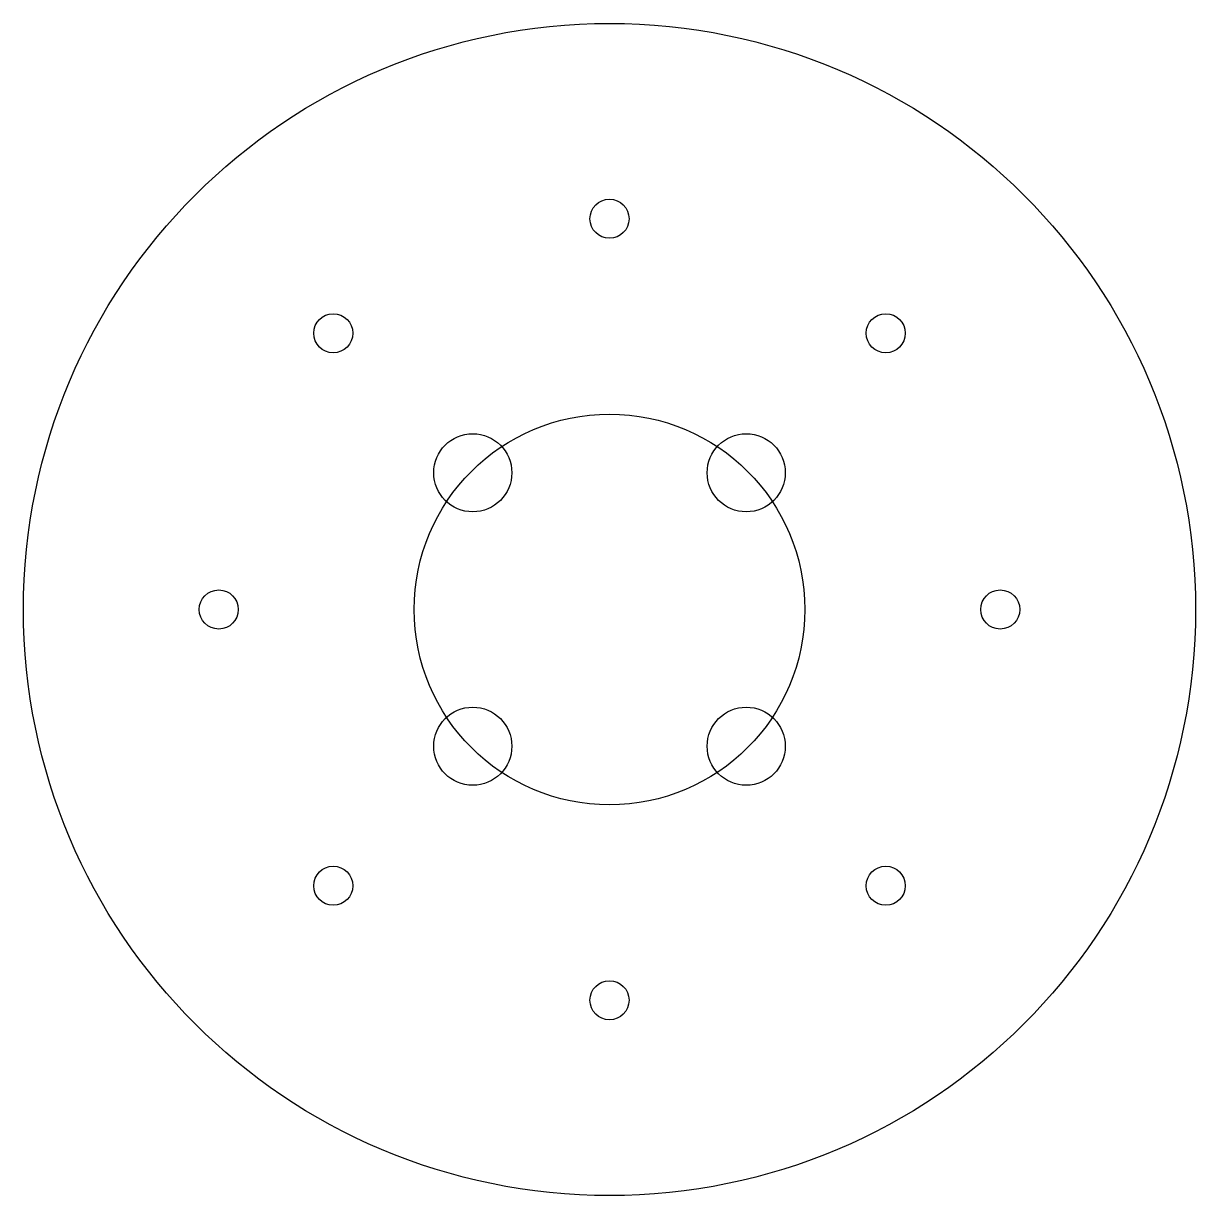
# Model space of a CAD drawing. Extents: x -150 to 150, y -150 to 150.
import ezdxf

# ---------------------------------------------------------------- set-up
doc = ezdxf.new("R2010")
doc.units = 0
doc.layers.add('CUTOUT', color=3, linetype='Continuous')

msp = doc.modelspace()

# ---------------------------------------------------------------- linework, layer by layer
for centre, radius in [((0, 0), 150), ((0, 100), 5), ((-70.71, 70.71), 5), ((70.71, 70.71), 5), ((-100, 0), 5), ((100, 0), 5), ((-70.71, -70.71), 5), ((70.71, -70.71), 5), ((0, -100), 5)]:
    msp.add_circle(centre, radius)
at = {"layer": 'CUTOUT'}
for centre, radius in [((0, 0), 50), ((-35, 35), 10), ((35, 35), 10), ((-35, -35), 10), ((35, -35), 10)]:
    msp.add_circle(centre, radius, dxfattribs=at)

doc.saveas('drawing.dxf')
